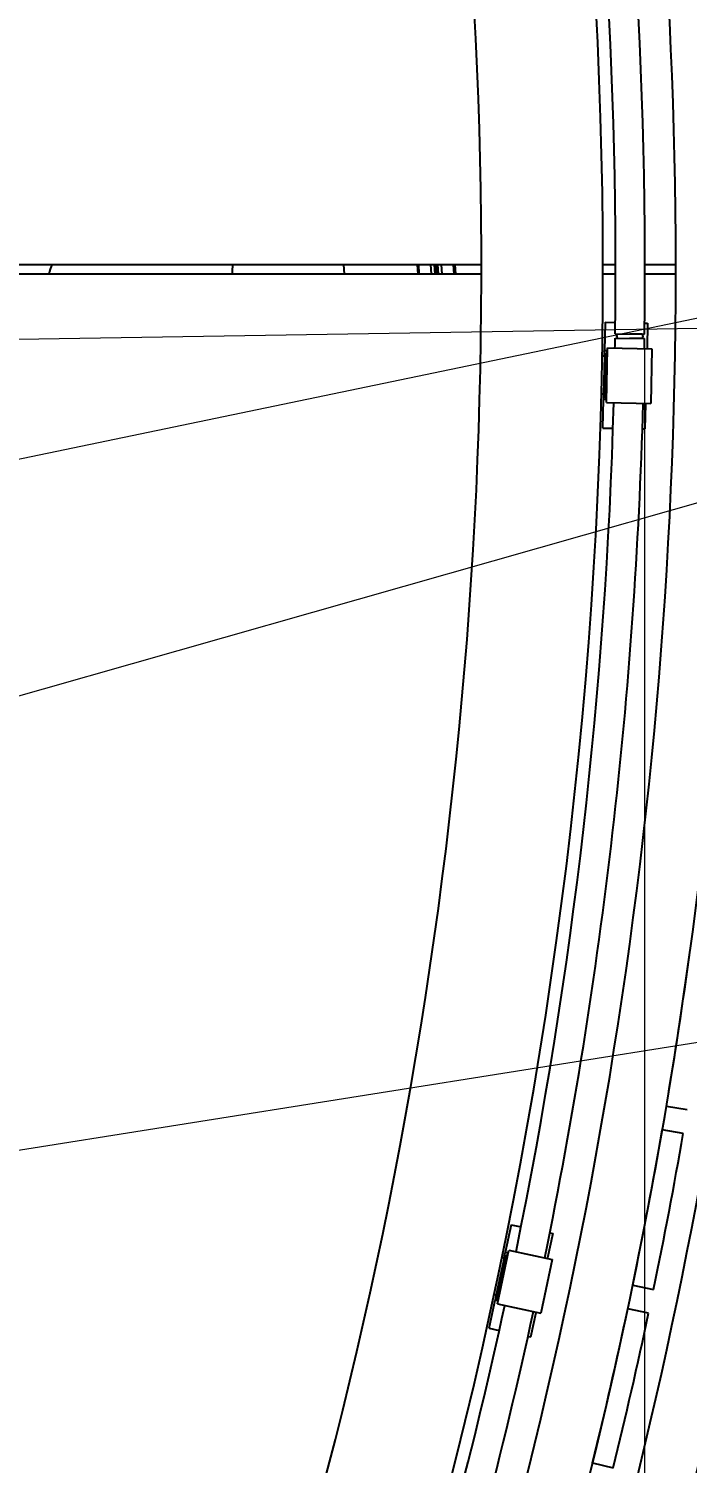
# Model space of a CAD drawing. Header units: millimetres. Extents: x 0 to 100323, y 0 to 59400.
# Drawn here: x 57075 to 59785, y 27148 to 33047 of the extents above; entities that cross this region are included whole.
import ezdxf

# ---------------------------------------------------------------- set-up
doc = ezdxf.new("R2010")
doc.units = ezdxf.units.MM
doc.header["$LTSCALE"] = 100
for name, color, linetype, lineweight in [('Dimension', 7, 'Continuous', 18), ('Symbol', 7, 'Continuous', 18), ('Visible', 7, 'Continuous', 25)]:
    doc.layers.add(name, color=color, linetype=linetype, lineweight=lineweight)
doc.styles.add('Title', font='arial.ttf')
doc.dimstyles.new('Default - Method 2b', dxfattribs={"dimscale": 100, "dimtxt": 3, "dimasz": 2.5, "dimexe": 3, "dimexo": 0.5, "dimgap": 0.7, "dimtad": 0, "dimtoh": 1, "dimdec": 0, "dimrnd": 1e-08, "dimtxsty": 'Title', "dimcen": 0.09, "dimdle": 10, "dimclrd": 256, "dimclre": 256, "dimclrt": 7, "dimadec": 0, "dimazin": 2, "dimtfac": 0.833333, "dimtdec": 1, "dimtmove": 0, "dimatfit": 3, "dimfxl": 1, "dimtolj": 1, "dimlwd": -1, "dimlwe": -1, "dimarcsym": 0})

# ---------------------------------------------------------------- blocks, each defined once
blk = doc.blocks.new('*D38')
at = {"layer": 'Defpoints', "color": 0, "transparency": 16777216}
for p in [(59608.5, 31790.6), (62022.4, 24880.3), (62022.4, 22679.6)]:
    blk.add_point(p, dxfattribs=at)
at = {"layer": 'Dimension', "transparency": 16777216}
for p, q in [((59608.5, 31740.6), (59608.5, 22379.6)), ((62022.4, 24830.3), (62022.4, 22379.6)), ((59858.5, 22679.6), (61772.4, 22679.6))]:
    blk.add_line(p, q, dxfattribs=at)
for points in [[(59858.5, 22721.3), (59858.5, 22637.9), (59608.5, 22679.6)], [(61772.4, 22721.3), (61772.4, 22637.9), (62022.4, 22679.6)]]:
    blk.add_solid(points, dxfattribs=at)
at = {"layer": 'Dimension', "color": 7, "transparency": 16777216, "insert": (60697.4, 22749.6), "char_height": 300, "attachment_point": 7, "style": 'Title'}
blk.add_mtext('\\A1;966', dxfattribs=at)
blk = doc.blocks.new('Balloon31')
at = {"layer": 'Symbol'}
blk.add_line((601.143, 318.183), (528.935, 317.012), dxfattribs=at)
blk = doc.blocks.new('Balloon32')
at = {"layer": 'Symbol'}
blk.add_line((620.124, 317.197), (528.877, 291.217), dxfattribs=at)
blk = doc.blocks.new('Balloon33')
at = {"layer": 'Symbol'}
blk.add_line((601.227, 319.18), (529.195, 304.201), dxfattribs=at)
blk = doc.blocks.new('Balloon39')
at = {"layer": 'Symbol'}
blk.add_line((599.242, 288.937), (528.87, 277.754), dxfattribs=at)

msp = doc.modelspace()

# ---------------------------------------------------------------- linework, layer by layer
at = {"layer": 'Visible'}
for p, q in [((58937.4, 32037.8), (54587.4, 32037.8)), ((54626.2, 32077.8), (58937.4, 32077.8)), ((58369.4, 32077.8), (58372, 32037.8)), ((58369.4, 32077.8), (58372, 32037.8)), ((58672.8, 32077.8), (58675.4, 32037.8)), ((58672.8, 32077.8), (58675.4, 32037.8)), ((58677.8, 32077.8), (58680.4, 32037.8)), ((58727.9, 32077.8), (58730.5, 32037.8)), ((58742.9, 32077.8), (58745.5, 32037.8)), ((58753.1, 32037.8), (58750.4, 32077.8)), ((58750.4, 32077.8), (58753.1, 32037.8)), ((58760.6, 32037.8), (58758, 32077.8)), ((58775.6, 32037.8), (58773, 32077.8)), ((58825.7, 32037.8), (58823.1, 32077.8)), ((58828.1, 32077.8), (58830.7, 32037.8)), ((58830.7, 32037.8), (58828.1, 32077.8)), ((59437.4, 32077.8), (59489.5, 32077.8)), ((59489.5, 32037.8), (59437.4, 32037.8)), ((59610.2, 32077.8), (59737.4, 32077.8)), ((59737.4, 32037.8), (59610.2, 32037.8)), ((59446.1, 31839.6), (59443.6, 31722.1)), ((59446.1, 31839.6), (59488.3, 31838.7)), ((59609, 31836), (59621.1, 31835.8)), ((59621.1, 31835.8), (59618.8, 31733.3)), ((59487.5, 31774.8), (59608.2, 31773.1)), ((59487.7, 31792.2), (59608.5, 31790.6)), ((59496.6, 31774.6), (59495.2, 31777.1)), ((59496.8, 31792.1), (59495.4, 31789.7)), ((59599.1, 31773.2), (59547.9, 31773.9)), ((59599.4, 31790.7), (59548.1, 31791.4)), ((59599.1, 31773.2), (59600.6, 31775.7)), ((59599.1, 31773.2), (59599.1, 31773.2)), ((59599.4, 31790.7), (59600.8, 31788.2)), ((59599.4, 31790.7), (59599.4, 31790.7)), ((59434.2, 31699.8), (59435.6, 31699.8)), ((59443.1, 31699.6), (59435.6, 31699.8)), ((59443.1, 31699.6), (59439.7, 31544.7)), ((59443.1, 31699.6), (59443.6, 31722.1)), ((59456.1, 31721.8), (59443.6, 31722.1)), ((59447.2, 31544.5), (59450.6, 31699.5)), ((59450.6, 31699.5), (59450.9, 31714.5)), ((59455.9, 31714.3), (59450.9, 31714.5)), ((59451.4, 31509.4), (59456.3, 31734.3)), ((59456.3, 31734.3), (59638.8, 31730.4)), ((59618.8, 31730.8), (59618.8, 31733.3)), ((59638.8, 31730.4), (59633.9, 31505.4)), ((59430.8, 31544.8), (59432.2, 31544.8)), ((59432.2, 31544.8), (59439.7, 31544.7)), ((59436.7, 31404.7), (59439.2, 31522.2)), ((59439.7, 31544.7), (59439.2, 31522.2)), ((59451.7, 31521.9), (59439.2, 31522.2)), ((59447.2, 31544.5), (59446.9, 31529.5)), ((59451.9, 31529.4), (59446.9, 31529.5)), ((59451.4, 31509.4), (59633.9, 31505.4)), ((59611.6, 31400.9), (59613.9, 31503.4)), ((59613.9, 31503.4), (59613.9, 31505.9)), ((59436.7, 31404.7), (59478.9, 31403.8)), ((59599.6, 31401.2), (59611.6, 31400.9)), ((59698.3, 28616.8), (59784.5, 28601.9)), ((59767.6, 28503.4), (59681.4, 28518.2)), ((59059.2, 28128.7), (59035, 28013.8)), ((59059.2, 28128.7), (59100.5, 28120)), ((59230.5, 28092.7), (59209.3, 27992.4)), ((59218.7, 28095.1), (59230.5, 28092.7)), ((59003.4, 27803.3), (59049.8, 28023.4)), ((59049.8, 28023.4), (59228.4, 27985.8)), ((59030.4, 27991.8), (58998.4, 27840.1)), ((59005.7, 27838.5), (59037.7, 27990.2)), ((59021.7, 27993.6), (59023, 27993.3)), ((59030.4, 27991.8), (59023, 27993.3)), ((59030.4, 27991.8), (59035, 28013.8)), ((59047.2, 28011.2), (59035, 28013.8)), ((59037.7, 27990.2), (59040.8, 28004.9)), ((59045.7, 28003.9), (59040.8, 28004.9)), ((59228.4, 27985.8), (59182, 27765.6)), ((59208.8, 27989.9), (59209.3, 27992.4)), ((59559.9, 27880.6), (59645.6, 27862.7)), ((58969.5, 27703.1), (58993.8, 27818.1)), ((58989.7, 27841.9), (58991.1, 27841.6)), ((58991.1, 27841.6), (58998.4, 27840.1)), ((58998.4, 27840.1), (58993.8, 27818.1)), ((59006, 27815.5), (58993.8, 27818.1)), ((59005.7, 27838.5), (59002.6, 27823.9)), ((59007.5, 27822.8), (59002.6, 27823.9)), ((59003.4, 27803.3), (59182, 27765.6)), ((59140.8, 27667), (59161.9, 27767.3)), ((59161.9, 27767.3), (59162.4, 27769.8)), ((59625.1, 27764.8), (59539.4, 27782.7)), ((58969.5, 27703.1), (59010.8, 27694.4)), ((59129, 27669.5), (59140.8, 27667)), ((59394.9, 27150), (59479.9, 27128.9))]:
    msp.add_line(p, q, dxfattribs=at)
for centre, radius, start, end in [((39362.4, 32057.8), 20625, 333.03661, 27.94294), ((39362.4, 32057.8), 20075, 331.58343, 28.45742), ((39362.4, 32057.8), 20375, 0.05624, 19.94376), ((39362.4, 32057.8), 19575, 330.80181, 17.3807), ((39362.4, 32057.8), 20127.1, 359.24394, 9.09532), ((39362.4, 32057.8), 20247.9, 359.24394, 9.09723), ((39362.4, 32057.8), 20375, 340.05624, 359.94376), ((39362.4, 32057.8), 20375, 359.94376, 0.05624), ((39362.4, 32057.8), 20127.1, 359.07729, 359.19427), ((59506.1, 31783.2), 12.5, 149.09938, 209.33882), ((59589.9, 31782.1), 12.5, 329.09938, 29.33882), ((39362.4, 32057.8), 20247.9, 359.07538, 359.19427), ((39362.4, 32057.8), 20127.1, 348.41875, 358.43678), ((39362.4, 32057.8), 20247.9, 348.41684, 358.43869), ((39362.4, 32057.8), 20625, 350.39596, 352.19909), ((39362.4, 32057.8), 20817.2, 333.6127, 351.61642), ((39362.4, 32057.8), 21050, 334.37772, 350.36105), ((39362.4, 32057.8), 20625, 348.31504, 350.11816), ((39362.4, 32057.8), 20712.5, 348.31445, 350.11875), ((39362.4, 32057.8), 20127.1, 337.76021, 347.77824), ((39362.4, 32057.8), 20247.9, 337.7583, 347.78015), ((39362.4, 32057.8), 20625, 346.23411, 348.03724), ((39362.4, 32057.8), 20712.5, 346.23353, 348.03783)]:
    msp.add_arc(centre, radius, start, end, dxfattribs=at)
for centre, start_param, end_param in [((57276.2, 31979.4), 0.925497, 1.18341), ((58035.1, 32029.2), 1.24213, 1.475154), ((58035.1, 32029.2), 1.24213, 1.475154)]:
    msp.add_ellipse(centre, major_axis=(-11.4, 174.3), ratio=0.707107, start_param=start_param, end_param=end_param, dxfattribs=at)

# ---------------------------------------------------------------- block references
at = {"layer": 'Symbol', "xscale": 100, "yscale": 100, "zscale": 100}
for name in ['Balloon33', 'Balloon31', 'Balloon32', 'Balloon39']:
    msp.add_blockref(name, (0, 0), dxfattribs=at)

# ---------------------------------------------------------------- dimensions: what is measured, and where the dimension line sits
at = {"layer": 'Dimension'}
dim = msp.add_linear_dim(base=(62022.4, 22679.6), p1=(59608.5, 31790.6), p2=(62022.4, 24880.3), angle=180, dimstyle='Default - Method 2b', override={"dimgap": 0.7, "dimtad": 1, "dimtoh": 0, "dimdec": 0, "dimlfac": 0.4, "dimtol": 0, "dimlim": 0, "dimtp": 0, "dimtm": 0, "dimtdec": 1, "dimtofl": 0, "dimatfit": 1}, dxfattribs=at)
dim.commit()
dim.dimension.update_dxf_attribs({"geometry": '*D38', "text_midpoint": (61028.7, 22679.6), "dimtype": 160})

doc.saveas('drawing.dxf')
